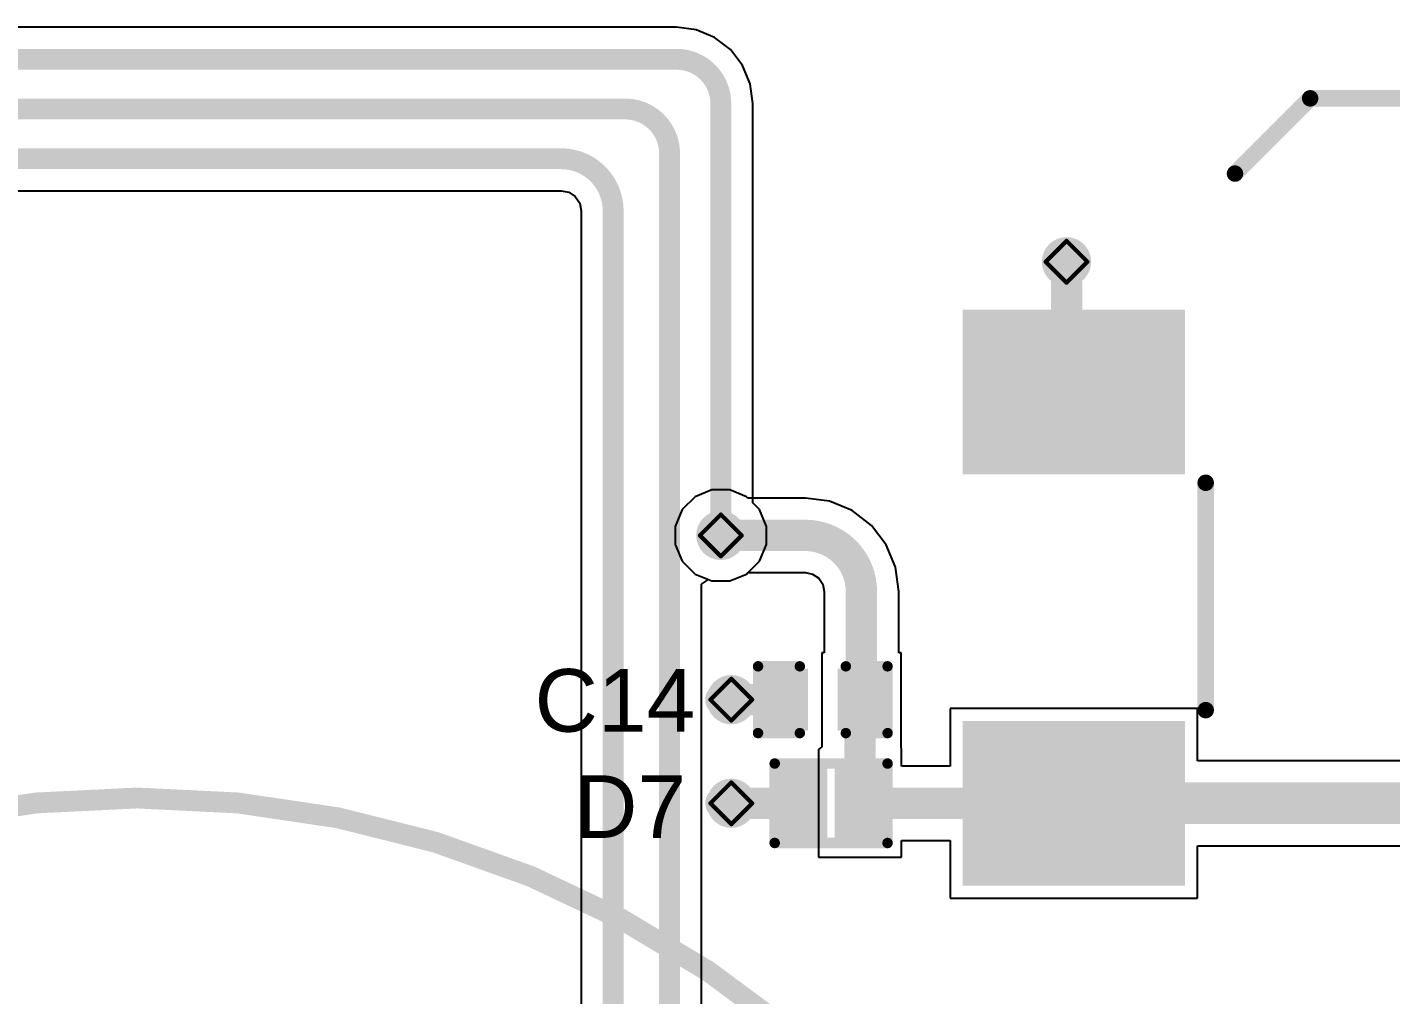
# Model space of a CAD drawing. Header units: inches. Extents: x -14 to 270, y -5 to 115.
# Drawn here: x 106.63 to 123.21, y 35.85 to 47.61 of the extents above; entities that cross this region are included whole.
import ezdxf

# ---------------------------------------------------------------- set-up
doc = ezdxf.new("R2010")
doc.units = ezdxf.units.IN
for name, color, linetype in [('Bottom Layer', 5, 'Continuous'), ('Drill Drawing', 1, 'Continuous'), ('Mechanical 13', 56, 'Continuous'), ('Top Layer', 1, 'Continuous'), ('Top Overlay', 2, 'Continuous'), ('Top Paste', 8, 'Continuous'), ('Top Solder', 216, 'Continuous'), ('Via Holes', 16, 'Continuous')]:
    doc.layers.add(name, color=color, linetype=linetype)
doc.styles.add('Arial', font='', dxfattribs={"height": 0.2})
doc.styles.get('Arial').set_extended_font_data('Arial')

# ---------------------------------------------------------------- blocks, each defined once
blk = doc.blocks.new('TL3300CF160Q__53')
at = {"layer": 'Top Layer'}
for points in [[(9, 1.6), (6.5, 1.6), (6.5, 3.4), (9, 3.4)], [(9, -3.4), (6.5, -3.4), (6.5, -1.6), (9, -1.6)]]:
    blk.add_hatch(color=1, dxfattribs=at).paths.add_polyline_path(points)
at = {"layer": 'Top Paste'}
for points in [[(9, 1.6), (6.5, 1.6), (6.5, 3.4), (9, 3.4)], [(9, -3.4), (6.5, -3.4), (6.5, -1.6), (9, -1.6)]]:
    blk.add_hatch(color=8, dxfattribs=at).paths.add_polyline_path(points)
at = {"layer": 'Top Solder'}
for points in [[(9.102, 1.498), (6.398, 1.498), (6.398, 3.502), (9.102, 3.502)], [(9.102, -3.502), (6.398, -3.502), (6.398, -1.498), (9.102, -1.498)]]:
    blk.add_hatch(color=216, dxfattribs=at).paths.add_polyline_path(points)
at = {"layer": 'Top Overlay'}
for points in [[(6.147, 1.368, 0.2, 0.2, 0), (6.147, -1.397, 0.2, 0.2, 0)], [(5.791, -5.156, 0.2, 0.2, 0), (4.877, -6.071, 0.2, 0.2, 0)], [(4.877, -6.071, 0.2, 0.2, 0), (-4.953, -6.071, 0.2, 0.2, 0)]]:
    blk.add_lwpolyline(points, format="xyseb", dxfattribs=at)
for points in [[(6.097, 1.368, 0.1, 0.1, 1), (6.197, 1.368, 0.1, 0.1, 1)], [(6.097, -1.397, 0.1, 0.1, 1), (6.197, -1.397, 0.1, 0.1, 1)], [(5.741, -5.156, 0.1, 0.1, 1), (5.841, -5.156, 0.1, 0.1, 1)], [(4.827, -6.071, 0.1, 0.1, 1), (4.927, -6.071, 0.1, 0.1, 1)], [(4.827, -6.071, 0.1, 0.1, 1), (4.927, -6.071, 0.1, 0.1, 1)]]:
    blk.add_lwpolyline(points, format="xyseb", close=True, dxfattribs=at)
blk = doc.blocks.new('SOD_882_B__D___________104')
at = {"layer": 'Top Layer'}
for points in [[(-0.1, -0.4), (-0.6, -0.4), (-0.6, 0.4), (-0.1, 0.4)], [(0.6, -0.4), (0.1, -0.4), (0.1, 0.4), (0.6, 0.4)]]:
    blk.add_hatch(color=1, dxfattribs=at).paths.add_polyline_path(points)
at = {"layer": 'Top Paste'}
for points in [[(-0.1, -0.4), (-0.6, -0.4), (-0.6, 0.4), (-0.1, 0.4)], [(0.6, -0.4), (0.1, -0.4), (0.1, 0.4), (0.6, 0.4)]]:
    blk.add_hatch(color=8, dxfattribs=at).paths.add_polyline_path(points)
at = {"layer": 'Top Solder'}
for points in [[(-0.045, -0.455), (-0.655, -0.455), (-0.655, 0.455), (-0.045, 0.455)], [(0.655, -0.455), (0.045, -0.455), (0.045, 0.455), (0.655, 0.455)]]:
    blk.add_hatch(color=216, dxfattribs=at).paths.add_polyline_path(points)
at = {"layer": 'Top Overlay'}
for points in [[(-0.686, -0.483, 0.127, 0.127, 0), (-0.686, 0.483, 0.127, 0.127, 0)], [(-0.686, 0.483, 0.127, 0.127, 0), (0.686, 0.483, 0.127, 0.127, 0)], [(0.686, -0.483, 0.127, 0.127, 0), (0.686, 0.483, 0.127, 0.127, 0)], [(-0.686, -0.483, 0.127, 0.127, 0), (0.686, -0.483, 0.127, 0.127, 0)]]:
    blk.add_lwpolyline(points, format="xyseb", dxfattribs=at)
for points in [[(-0.718, 0.483, 0.0635, 0.0635, 1), (-0.654, 0.483, 0.0635, 0.0635, 1)], [(-0.718, 0.483, 0.0635, 0.0635, 1), (-0.654, 0.483, 0.0635, 0.0635, 1)], [(0.654, 0.483, 0.0635, 0.0635, 1), (0.718, 0.483, 0.0635, 0.0635, 1)], [(0.654, 0.483, 0.0635, 0.0635, 1), (0.718, 0.483, 0.0635, 0.0635, 1)], [(-0.718, -0.483, 0.0635, 0.0635, 1), (-0.654, -0.483, 0.0635, 0.0635, 1)], [(-0.718, -0.483, 0.0635, 0.0635, 1), (-0.654, -0.483, 0.0635, 0.0635, 1)], [(0.654, -0.483, 0.0635, 0.0635, 1), (0.718, -0.483, 0.0635, 0.0635, 1)], [(0.654, -0.483, 0.0635, 0.0635, 1), (0.718, -0.483, 0.0635, 0.0635, 1)]]:
    blk.add_lwpolyline(points, format="xyseb", close=True, dxfattribs=at)
blk = doc.blocks.new('C___0402_112')
at = {"layer": 'Top Layer'}
for points in [[(-0.699, -0.318), (-0.699, 0.318), (-0.241, 0.318), (-0.241, -0.318)], [(0.241, -0.318), (0.241, 0.318), (0.699, 0.318), (0.699, -0.318)]]:
    blk.add_hatch(color=1, dxfattribs=at).paths.add_polyline_path(points)
at = {"layer": 'Top Paste'}
for points in [[(-0.699, -0.318), (-0.699, 0.318), (-0.241, 0.318), (-0.241, -0.318)], [(0.241, -0.318), (0.241, 0.318), (0.699, 0.318), (0.699, -0.318)]]:
    blk.add_hatch(color=8, dxfattribs=at).paths.add_polyline_path(points)
at = {"layer": 'Top Solder'}
for points in [[(-0.759, -0.377), (-0.759, 0.377), (-0.181, 0.377), (-0.181, -0.377)], [(0.181, -0.377), (0.181, 0.377), (0.758, 0.377), (0.758, -0.377)]]:
    blk.add_hatch(color=216, dxfattribs=at).paths.add_polyline_path(points)
at = {"layer": 'Top Overlay'}
for points in [[(-0.787, -0.406, 0.127, 0.127, 0), (-0.787, 0.406, 0.127, 0.127, 0)], [(-0.787, 0.406, 0.127, 0.127, 0), (-0.279, 0.406, 0.127, 0.127, 0)], [(0.279, 0.406, 0.127, 0.127, 0), (0.787, 0.406, 0.127, 0.127, 0)], [(0.787, -0.406, 0.127, 0.127, 0), (0.787, 0.406, 0.127, 0.127, 0)], [(-0.787, -0.406, 0.127, 0.127, 0), (-0.279, -0.406, 0.127, 0.127, 0)], [(0.279, -0.406, 0.127, 0.127, 0), (0.787, -0.406, 0.127, 0.127, 0)]]:
    blk.add_lwpolyline(points, format="xyseb", dxfattribs=at)
for points in [[(-0.819, 0.406, 0.0635, 0.0635, 1), (-0.756, 0.406, 0.0635, 0.0635, 1)], [(-0.819, 0.406, 0.0635, 0.0635, 1), (-0.756, 0.406, 0.0635, 0.0635, 1)], [(-0.311, 0.406, 0.0635, 0.0635, 1), (-0.248, 0.406, 0.0635, 0.0635, 1)], [(0.248, 0.406, 0.0635, 0.0635, 1), (0.311, 0.406, 0.0635, 0.0635, 1)], [(0.756, 0.406, 0.0635, 0.0635, 1), (0.819, 0.406, 0.0635, 0.0635, 1)], [(0.756, 0.406, 0.0635, 0.0635, 1), (0.819, 0.406, 0.0635, 0.0635, 1)], [(-0.819, -0.406, 0.0635, 0.0635, 1), (-0.756, -0.406, 0.0635, 0.0635, 1)], [(-0.819, -0.406, 0.0635, 0.0635, 1), (-0.756, -0.406, 0.0635, 0.0635, 1)], [(-0.311, -0.406, 0.0635, 0.0635, 1), (-0.248, -0.406, 0.0635, 0.0635, 1)], [(0.248, -0.406, 0.0635, 0.0635, 1), (0.311, -0.406, 0.0635, 0.0635, 1)], [(0.756, -0.406, 0.0635, 0.0635, 1), (0.819, -0.406, 0.0635, 0.0635, 1)], [(0.756, -0.406, 0.0635, 0.0635, 1), (0.819, -0.406, 0.0635, 0.0635, 1)]]:
    blk.add_lwpolyline(points, format="xyseb", close=True, dxfattribs=at)

msp = doc.modelspace()

# ---------------------------------------------------------------- hatches: boundary and pattern name
at = {"layer": 'Bottom Layer'}
h = msp.add_hatch(color=5, dxfattribs=at)
edge = h.paths.add_edge_path()
edge.add_arc((119.265, 44.76), 0.3, 0, 360)
h = msp.add_hatch(color=5, dxfattribs=at)
edge = h.paths.add_edge_path()
edge.add_arc((115.062, 41.433), 0.3, 0, 360)
h = msp.add_hatch(color=5, dxfattribs=at)
edge = h.paths.add_edge_path()
edge.add_arc((115.189, 39.435), 0.3, 0, 360)
h = msp.add_hatch(color=5, dxfattribs=at)
edge = h.paths.add_edge_path()
edge.add_arc((115.189, 38.176), 0.3, 0, 360)
at = {"layer": 'Top Layer'}
h = msp.add_hatch(color=1, dxfattribs=at)
edge = h.paths.add_edge_path()
edge.add_arc((119.265, 44.76), 0.3, 0, 360)
h = msp.add_hatch(color=1, dxfattribs=at)
edge = h.paths.add_edge_path()
edge.add_arc((115.062, 41.433), 0.3, 0, 360)
h = msp.add_hatch(color=1, dxfattribs=at)
edge = h.paths.add_edge_path()
edge.add_arc((115.189, 39.435), 0.3, 0, 360)
h = msp.add_hatch(color=1, dxfattribs=at)
edge = h.paths.add_edge_path()
edge.add_arc((115.189, 38.176), 0.3, 0, 360)
at = {"layer": 'Via Holes'}
h = msp.add_hatch(color=7, dxfattribs=at)
edge = h.paths.add_edge_path()
edge.add_arc((119.265, 44.76), 0.15, 0, 360)
h = msp.add_hatch(color=7, dxfattribs=at)
edge = h.paths.add_edge_path()
edge.add_arc((115.062, 41.433), 0.15, 0, 360)
h = msp.add_hatch(color=7, dxfattribs=at)
edge = h.paths.add_edge_path()
edge.add_arc((115.189, 39.435), 0.15, 0, 360)
h = msp.add_hatch(color=7, dxfattribs=at)
edge = h.paths.add_edge_path()
edge.add_arc((115.189, 38.176), 0.15, 0, 360)

# ---------------------------------------------------------------- linework, layer by layer
at = {"layer": 'Bottom Layer'}
for p, q in [((114.524, 47.611), (71.97, 47.611)), ((114.764, 47.58), (114.524, 47.611)), ((114.524, 47.611), (114.524, 47.611)), ((114.987, 47.487), (114.764, 47.58)), ((115.179, 47.34), (114.987, 47.487)), ((115.327, 47.148), (115.179, 47.34)), ((115.419, 46.924), (115.327, 47.148)), ((115.451, 46.684), (115.419, 46.924)), ((115.45, 41.828), (115.45, 46.684)), ((115.45, 46.684), (115.451, 46.684)), ((96.298, 45.624), (113.12, 45.624)), ((113.12, 45.624), (113.12, 45.624)), ((113.12, 45.624), (113.213, 45.605)), ((113.213, 45.605), (113.293, 45.552)), ((113.293, 45.552), (113.346, 45.473)), ((113.346, 45.473), (113.364, 45.379)), ((113.364, 45.379), (113.365, 45.379)), ((113.365, 45.379), (113.365, 18.935)), ((115.532, 41.747), (115.45, 41.828)), ((115.616, 41.543), (115.532, 41.747)), ((115.616, 41.323), (115.616, 41.543)), ((115.532, 41.119), (115.616, 41.323)), ((115.376, 40.963), (115.532, 41.119)), ((115.172, 40.879), (115.376, 40.963)), ((114.827, 40.839), (114.912, 40.895)), ((114.827, 24.396), (114.827, 40.839)), ((114.912, 40.895), (114.952, 40.879)), ((114.952, 40.879), (115.172, 40.879))]:
    msp.add_line(p, q, dxfattribs=at)
for points in [[(49.524, 47.222, 0.254, 0.254, 0), (114.524, 47.222, 0.254, 0.254, 0)], [(114.524, 47.222, 0.254, 0.254, -0.414214), (115.062, 46.684, 0.254, 0.254, 0)], [(115.062, 41.433, 0.254, 0.254, 0), (115.062, 46.684, 0.254, 0.254, 0)], [(50.206, 46.618, 0.254, 0.254, 0), (113.898, 46.618, 0.254, 0.254, 0)], [(113.898, 46.618, 0.254, 0.254, -0.414214), (114.439, 46.077, 0.254, 0.254, 0)], [(49.184, 46.013, 0.254, 0.254, 0), (113.12, 46.013, 0.254, 0.254, 0)], [(113.12, 46.013, 0.254, 0.254, -0.414214), (113.753, 45.379, 0.254, 0.254, 0)], [(114.439, 21.863, 0.254, 0.254, 0), (114.439, 46.077, 0.254, 0.254, 0)], [(113.753, 18.591, 0.254, 0.254, 0), (113.753, 45.379, 0.254, 0.254, 0)]]:
    msp.add_lwpolyline(points, format="xyseb", dxfattribs=at)
for points in [[(114.46, 47.222, 0.127, 0.127, 1), (114.587, 47.222, 0.127, 0.127, 1)], [(114.46, 47.222, 0.127, 0.127, 1), (114.587, 47.222, 0.127, 0.127, 1)], [(114.999, 46.684, 0.127, 0.127, 1), (115.126, 46.684, 0.127, 0.127, 1)], [(114.999, 46.684, 0.127, 0.127, 1), (115.126, 46.684, 0.127, 0.127, 1)], [(113.835, 46.618, 0.127, 0.127, 1), (113.962, 46.618, 0.127, 0.127, 1)], [(113.835, 46.618, 0.127, 0.127, 1), (113.962, 46.618, 0.127, 0.127, 1)], [(113.056, 46.013, 0.127, 0.127, 1), (113.183, 46.013, 0.127, 0.127, 1)], [(113.056, 46.013, 0.127, 0.127, 1), (113.183, 46.013, 0.127, 0.127, 1)], [(114.376, 46.077, 0.127, 0.127, 1), (114.503, 46.077, 0.127, 0.127, 1)], [(114.376, 46.077, 0.127, 0.127, 1), (114.503, 46.077, 0.127, 0.127, 1)], [(113.69, 45.379, 0.127, 0.127, 1), (113.817, 45.379, 0.127, 0.127, 1)], [(113.69, 45.379, 0.127, 0.127, 1), (113.817, 45.379, 0.127, 0.127, 1)], [(114.999, 41.433, 0.127, 0.127, 1), (115.126, 41.433, 0.127, 0.127, 1)]]:
    msp.add_lwpolyline(points, format="xyseb", close=True, dxfattribs=at)
at = {"layer": 'Drill Drawing'}
for points in [[(119.011, 44.76, 0.0508, 0.0508, 0), (119.265, 45.014, 0.0508, 0.0508, 0)], [(119.265, 45.014, 0.0508, 0.0508, 0), (119.519, 44.76, 0.0508, 0.0508, 0)], [(119.011, 44.76, 0.0508, 0.0508, 0), (119.265, 44.506, 0.0508, 0.0508, 0)], [(119.265, 44.506, 0.0508, 0.0508, 0), (119.519, 44.76, 0.0508, 0.0508, 0)], [(114.808, 41.433, 0.0508, 0.0508, 0), (115.062, 41.687, 0.0508, 0.0508, 0)], [(115.062, 41.687, 0.0508, 0.0508, 0), (115.316, 41.433, 0.0508, 0.0508, 0)], [(114.808, 41.433, 0.0508, 0.0508, 0), (115.062, 41.179, 0.0508, 0.0508, 0)], [(115.062, 41.179, 0.0508, 0.0508, 0), (115.316, 41.433, 0.0508, 0.0508, 0)], [(114.935, 39.435, 0.0508, 0.0508, 0), (115.189, 39.689, 0.0508, 0.0508, 0)], [(115.189, 39.689, 0.0508, 0.0508, 0), (115.443, 39.435, 0.0508, 0.0508, 0)], [(114.935, 39.435, 0.0508, 0.0508, 0), (115.189, 39.181, 0.0508, 0.0508, 0)], [(115.189, 39.181, 0.0508, 0.0508, 0), (115.443, 39.435, 0.0508, 0.0508, 0)], [(114.935, 38.176, 0.0508, 0.0508, 0), (115.189, 38.43, 0.0508, 0.0508, 0)], [(115.189, 38.43, 0.0508, 0.0508, 0), (115.443, 38.176, 0.0508, 0.0508, 0)], [(114.935, 38.176, 0.0508, 0.0508, 0), (115.189, 37.922, 0.0508, 0.0508, 0)], [(115.189, 37.922, 0.0508, 0.0508, 0), (115.443, 38.176, 0.0508, 0.0508, 0)]]:
    msp.add_lwpolyline(points, format="xyseb", dxfattribs=at)
for points in [[(119.252, 45.014, 0.0254, 0.0254, 1), (119.278, 45.014, 0.0254, 0.0254, 1)], [(119.252, 45.014, 0.0254, 0.0254, 1), (119.278, 45.014, 0.0254, 0.0254, 1)], [(118.998, 44.76, 0.0254, 0.0254, 1), (119.024, 44.76, 0.0254, 0.0254, 1)], [(118.998, 44.76, 0.0254, 0.0254, 1), (119.024, 44.76, 0.0254, 0.0254, 1)], [(119.506, 44.76, 0.0254, 0.0254, 1), (119.532, 44.76, 0.0254, 0.0254, 1)], [(119.506, 44.76, 0.0254, 0.0254, 1), (119.532, 44.76, 0.0254, 0.0254, 1)], [(119.252, 44.506, 0.0254, 0.0254, 1), (119.278, 44.506, 0.0254, 0.0254, 1)], [(119.252, 44.506, 0.0254, 0.0254, 1), (119.278, 44.506, 0.0254, 0.0254, 1)], [(115.049, 41.687, 0.0254, 0.0254, 1), (115.075, 41.687, 0.0254, 0.0254, 1)], [(115.049, 41.687, 0.0254, 0.0254, 1), (115.075, 41.687, 0.0254, 0.0254, 1)], [(114.795, 41.433, 0.0254, 0.0254, 1), (114.821, 41.433, 0.0254, 0.0254, 1)], [(114.795, 41.433, 0.0254, 0.0254, 1), (114.821, 41.433, 0.0254, 0.0254, 1)], [(115.303, 41.433, 0.0254, 0.0254, 1), (115.329, 41.433, 0.0254, 0.0254, 1)], [(115.303, 41.433, 0.0254, 0.0254, 1), (115.329, 41.433, 0.0254, 0.0254, 1)], [(115.049, 41.179, 0.0254, 0.0254, 1), (115.075, 41.179, 0.0254, 0.0254, 1)], [(115.049, 41.179, 0.0254, 0.0254, 1), (115.075, 41.179, 0.0254, 0.0254, 1)], [(115.176, 39.689, 0.0254, 0.0254, 1), (115.202, 39.689, 0.0254, 0.0254, 1)], [(115.176, 39.689, 0.0254, 0.0254, 1), (115.202, 39.689, 0.0254, 0.0254, 1)], [(114.922, 39.435, 0.0254, 0.0254, 1), (114.948, 39.435, 0.0254, 0.0254, 1)], [(114.922, 39.435, 0.0254, 0.0254, 1), (114.948, 39.435, 0.0254, 0.0254, 1)], [(115.43, 39.435, 0.0254, 0.0254, 1), (115.456, 39.435, 0.0254, 0.0254, 1)], [(115.43, 39.435, 0.0254, 0.0254, 1), (115.456, 39.435, 0.0254, 0.0254, 1)], [(115.176, 39.181, 0.0254, 0.0254, 1), (115.202, 39.181, 0.0254, 0.0254, 1)], [(115.176, 39.181, 0.0254, 0.0254, 1), (115.202, 39.181, 0.0254, 0.0254, 1)], [(115.176, 38.43, 0.0254, 0.0254, 1), (115.202, 38.43, 0.0254, 0.0254, 1)], [(115.176, 38.43, 0.0254, 0.0254, 1), (115.202, 38.43, 0.0254, 0.0254, 1)], [(114.922, 38.176, 0.0254, 0.0254, 1), (114.948, 38.176, 0.0254, 0.0254, 1)], [(114.922, 38.176, 0.0254, 0.0254, 1), (114.948, 38.176, 0.0254, 0.0254, 1)], [(115.43, 38.176, 0.0254, 0.0254, 1), (115.456, 38.176, 0.0254, 0.0254, 1)], [(115.43, 38.176, 0.0254, 0.0254, 1), (115.456, 38.176, 0.0254, 0.0254, 1)], [(115.176, 37.922, 0.0254, 0.0254, 1), (115.202, 37.922, 0.0254, 0.0254, 1)], [(115.176, 37.922, 0.0254, 0.0254, 1), (115.202, 37.922, 0.0254, 0.0254, 1)]]:
    msp.add_lwpolyline(points, format="xyseb", close=True, dxfattribs=at)
at = {"layer": 'Mechanical 13'}
msp.add_lwpolyline([(120.465, 25.74, 0.254, 0.254, 1), (95.465, 25.74, 0.254, 0.254, 1)], format="xyseb", close=True, dxfattribs=at)
at = {"layer": 'Top Layer'}
for p, q in [((114.952, 41.987), (114.748, 41.902)), ((115.172, 41.987), (114.952, 41.987)), ((115.376, 41.902), (115.172, 41.987)), ((114.748, 41.902), (114.592, 41.747)), ((115.392, 41.886), (115.376, 41.902)), ((116.09, 41.886), (115.392, 41.886)), ((116.384, 41.848), (116.09, 41.887)), ((116.09, 41.887), (116.09, 41.886)), ((116.658, 41.735), (116.384, 41.848)), ((114.592, 41.747), (114.508, 41.543)), ((116.893, 41.554), (116.658, 41.735)), ((114.508, 41.543), (114.508, 41.323)), ((117.074, 41.319), (116.893, 41.554)), ((114.508, 41.323), (114.592, 41.119)), ((117.187, 41.045), (117.074, 41.319)), ((114.592, 41.119), (114.748, 40.963)), ((114.748, 40.963), (114.952, 40.879)), ((115.172, 40.879), (115.376, 40.963)), ((115.376, 40.963), (115.392, 40.98)), ((115.392, 40.98), (116.09, 40.98)), ((116.09, 40.98), (116.091, 40.98)), ((116.091, 40.98), (116.178, 40.963)), ((116.178, 40.963), (116.252, 40.913)), ((117.226, 40.751), (117.187, 41.045)), ((114.952, 40.879), (115.172, 40.879)), ((116.252, 40.913), (116.301, 40.839)), ((116.301, 40.839), (116.318, 40.752)), ((116.318, 40.752), (116.318, 40.751)), ((116.318, 40.751), (116.318, 40.006)), ((117.225, 40.006), (117.225, 40.751)), ((117.225, 40.751), (117.226, 40.751)), ((116.318, 40.006), (116.289, 40.006)), ((116.289, 40.006), (116.289, 38.863)), ((117.254, 40.006), (117.225, 40.006)), ((117.254, 38.863), (117.254, 40.006)), ((120.858, 39.33), (117.85, 39.33)), ((117.85, 39.33), (117.85, 38.629)), ((120.858, 38.693), (120.858, 39.33)), ((116.289, 38.863), (116.249, 38.83)), ((116.249, 38.83), (116.249, 38.83)), ((116.249, 38.83), (116.249, 37.522)), ((117.257, 38.83), (117.254, 38.863)), ((117.254, 38.863), (117.254, 38.863)), ((117.257, 38.763), (117.257, 38.83)), ((117.257, 38.83), (117.257, 38.83)), ((117.257, 38.629), (117.257, 38.763)), ((117.85, 38.629), (117.257, 38.629)), ((133.35, 38.693), (120.858, 38.693)), ((117.257, 37.522), (117.257, 37.722)), ((117.257, 37.722), (117.85, 37.722)), ((117.85, 37.722), (117.85, 37.022)), ((120.858, 37.022), (120.858, 37.658)), ((120.858, 37.658), (133.35, 37.658)), ((116.249, 37.522), (117.257, 37.522)), ((117.85, 37.022), (120.858, 37.022))]:
    msp.add_line(p, q, dxfattribs=at)
for points in [[(119.265, 43.18, 0.381, 0.381, 0), (119.265, 44.76, 0.381, 0.381, 0)], [(115.062, 41.433, 0.381, 0.381, 0), (116.09, 41.433, 0.381, 0.381, 0)], [(116.09, 41.433, 0.381, 0.381, -0.414214), (116.771, 40.751, 0.381, 0.381, 0)], [(116.771, 39.435, 0.381, 0.381, 0), (116.771, 40.751, 0.381, 0.381, 0)], [(115.062, 39.435, 0.381, 0.381, 0), (115.832, 39.435, 0.381, 0.381, 0)], [(116.753, 38.176, 0.381, 0.381, 0), (116.753, 39.435, 0.381, 0.381, 0)], [(115.062, 38.176, 0.381, 0.381, 0), (115.953, 38.176, 0.381, 0.381, 0)], [(116.753, 38.176, 0.381, 0.381, 0), (119.354, 38.176, 0.381, 0.381, 0)], [(119.354, 38.176, 0.508, 0.508, 0), (134.854, 38.176, 0.508, 0.508, 0)]]:
    msp.add_lwpolyline(points, format="xyseb", dxfattribs=at)
for points in [[(119.17, 44.76, 0.191, 0.191, 1), (119.36, 44.76, 0.191, 0.191, 1)], [(119.17, 43.18, 0.191, 0.191, 1), (119.36, 43.18, 0.191, 0.191, 1)], [(114.967, 41.433, 0.191, 0.191, 1), (115.157, 41.433, 0.191, 0.191, 1)], [(115.995, 41.433, 0.191, 0.191, 1), (116.185, 41.433, 0.191, 0.191, 1)], [(115.995, 41.433, 0.191, 0.191, 1), (116.185, 41.433, 0.191, 0.191, 1)], [(116.676, 40.751, 0.191, 0.191, 1), (116.867, 40.751, 0.191, 0.191, 1)], [(116.676, 40.751, 0.191, 0.191, 1), (116.867, 40.751, 0.191, 0.191, 1)], [(114.967, 39.435, 0.191, 0.191, 1), (115.157, 39.435, 0.191, 0.191, 1)], [(115.736, 39.435, 0.191, 0.191, 1), (115.927, 39.435, 0.191, 0.191, 1)], [(116.658, 39.435, 0.191, 0.191, 1), (116.848, 39.435, 0.191, 0.191, 1)], [(116.676, 39.435, 0.191, 0.191, 1), (116.867, 39.435, 0.191, 0.191, 1)], [(114.967, 38.176, 0.191, 0.191, 1), (115.157, 38.176, 0.191, 0.191, 1)], [(115.858, 38.176, 0.191, 0.191, 1), (116.048, 38.176, 0.191, 0.191, 1)], [(116.658, 38.176, 0.191, 0.191, 1), (116.848, 38.176, 0.191, 0.191, 1)], [(116.658, 38.176, 0.191, 0.191, 1), (116.848, 38.176, 0.191, 0.191, 1)], [(119.227, 38.176, 0.254, 0.254, 1), (119.481, 38.176, 0.254, 0.254, 1)], [(119.259, 38.176, 0.191, 0.191, 1), (119.45, 38.176, 0.191, 0.191, 1)]]:
    msp.add_lwpolyline(points, format="xyseb", close=True, dxfattribs=at)

# ---------------------------------------------------------------- block references
at = {"rotation": 180}
msp.add_blockref('TL3300CF160Q__53', (127.104, 40.676), dxfattribs=at)
for name, p in [('C___0402_112', (116.302, 39.435)), ('SOD_882_B__D___________104', (116.403, 38.176))]:
    msp.add_blockref(name, p)

# ---------------------------------------------------------------- texts
at = {"layer": 'Top Overlay', "style": 'Arial'}
for s, p in [('C14', (112.798, 39.046)), ('D7', (113.279, 37.755))]:
    msp.add_text(s, height=0.762, dxfattribs=at).set_placement(p)

doc.saveas('drawing.dxf')
